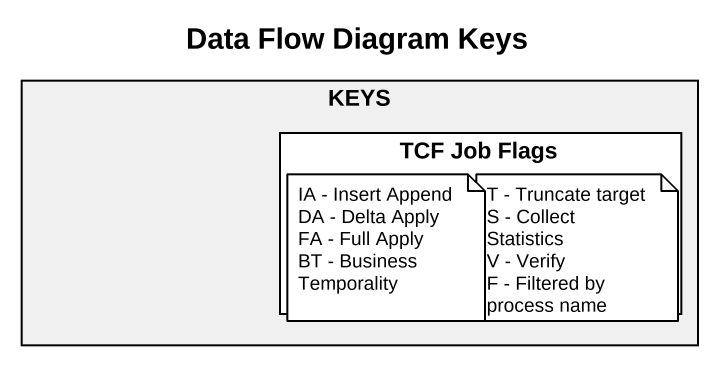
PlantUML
@startuml
title Data Flow Diagram Keys
rectangle KEYS #F0F0F0 {
  rectangle "TCF Job Flags" as TCF_Job_Flags #FFFFFF
}
note as N1
  IA - Insert Append
  DA - Delta Apply
  FA - Full Apply
  BT - Business
  Temporality
end note
note as N2
  T - Truncate target
  S - Collect Statistics
  V - Verify
  F - Filtered by
  process name
end note
@enduml
